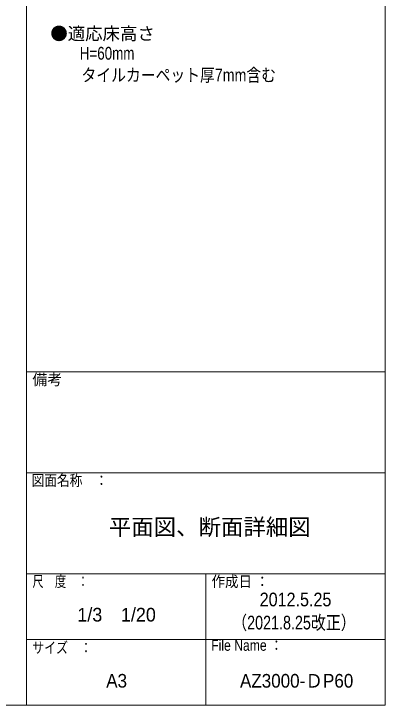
# Model space of a CAD drawing. Units: millimetres, scale not verified. Extents: x -600 to 600, y -416 to 415.
# Drawn here: x 379.4 to 600, y -415.6 to -5 of the extents above; entities that cross this region are included whole.
import ezdxf
from ezdxf.enums import TextEntityAlignment as Align

# ---------------------------------------------------------------- set-up
doc = ezdxf.new("R2010")
doc.units = ezdxf.units.MM
doc.header["$LTSCALE"] = 5
doc.layers.add('0-0_zumenwaku', color=6, linetype='Continuous', lineweight=9)
doc.layers.add('0-1_moji', color=2, linetype='Continuous')
doc.styles.add('ＭＳ Ｐゴシック', font='')
doc.styles.get('ＭＳ Ｐゴシック').set_extended_font_data('MS PGothic')

msp = doc.modelspace()

# ---------------------------------------------------------------- linework, layer by layer
at = {"layer": '0-0_zumenwaku'}
for p, q in [((386.974, 415.389), (386.974, -415.611)), ((386.974, -217.611), (599.974, -217.611)), ((386.974, -277.611), (599.974, -277.611)), ((386.974, -277.611), (599.974, -277.611)), ((386.974, -337.611), (599.974, -337.611)), ((493.474, -337.611), (493.474, -415.611)), ((386.974, -376.611), (599.974, -376.611))]:
    msp.add_line(p, q, dxfattribs=at)
msp.add_lwpolyline([(-600.026, -415.611), (599.974, -415.611), (599.974, 415.389), (-600.026, 415.389)], close=True, dxfattribs=at)

# ---------------------------------------------------------------- texts
at = {"layer": '0-0_zumenwaku', "style": 'ＭＳ Ｐゴシック'}
msp.add_text('備考', height=6.507, dxfattribs=at).set_placement((390.396, -227.413), align=Align.BOTTOM_LEFT)
for s, height, width, p in [('図面名称\u3000：', 6.507, 0.85, (389.916, -287.311)), ('尺\u3000度\u3000：', 6.525, 0.75, (390.432, -347.311)), ('作成日 ：', 6.507, 0.9, (496.86, -347.341)), ('サイズ\u3000：', 6.507, 0.8, (390.294, -386.653)), ('File Name ：', 6.507, 0.85, (496.62, -385.255))]:
    msp.add_text(s, height=height, dxfattribs=dict(at, width=width)).set_placement(p, align=Align.BOTTOM_LEFT)
at = {"layer": '0-1_moji', "style": 'ＭＳ Ｐゴシック'}
for s, height, p in [('●適応床高さ', 7.588, (401.042, -22.788)), ('平面図、断面詳細図', 9.761, (435.848, -317.58)), ('1/3\u30001/20', 8.134, (417.135, -368.376))]:
    msp.add_text(s, height=height, dxfattribs=at).set_placement(p, align=Align.BOTTOM_LEFT)
for s, height, width, p in [('\u3000\u3000H=60mm', 7.592, 0.8, (401.994, -34.489)), ('\u3000\u3000タイルカーペット厚7mm含む', 7.588, 0.85, (401.994, -47.423)), ('2012.5.25', 8.134, 0.9, (525.427, -359.344)), ('（2021.8.25改正）', 8.134, 0.8, (509.092, -373.074)), ('A3', 8.134, 0.95, (434.261, -407.622)), ('AZ3000-ＤP60', 8.134, 0.95, (513.731, -407.641))]:
    msp.add_text(s, height=height, dxfattribs=dict(at, width=width)).set_placement(p, align=Align.BOTTOM_LEFT)

doc.saveas('drawing.dxf')
